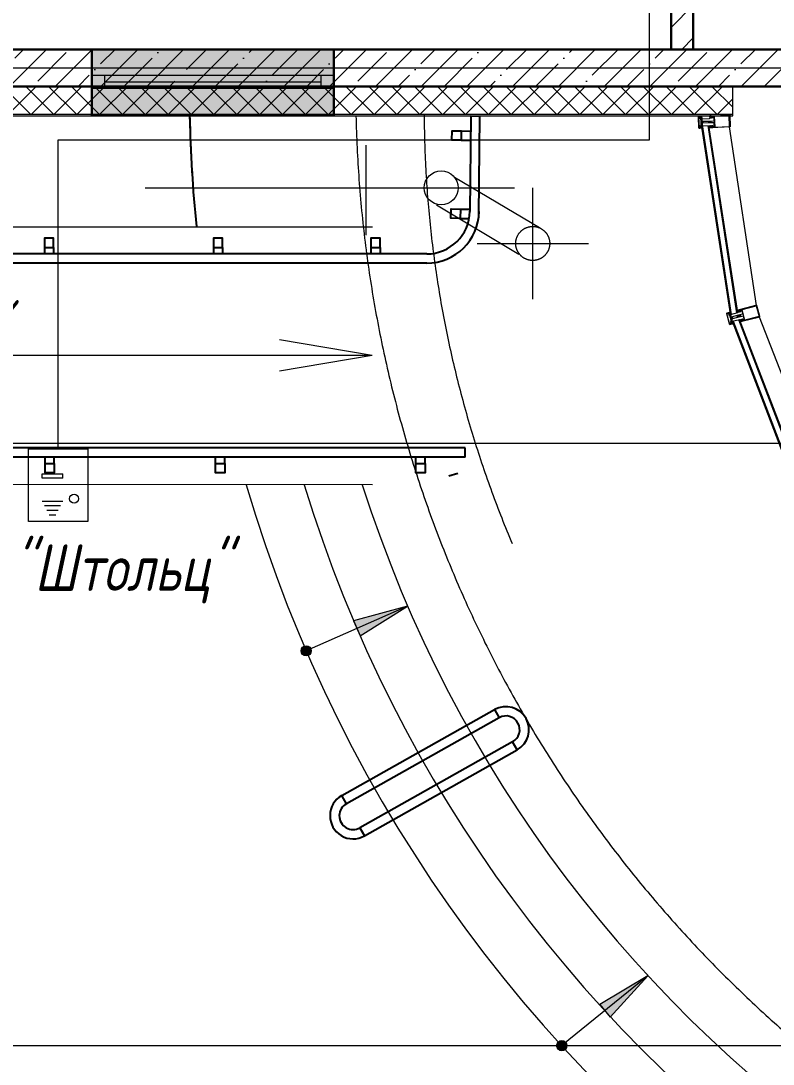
# Model space of a CAD drawing. Extents: x -96705 to 1864084, y -482104 to 235.
# Drawn here: x 545697 to 549767, y -149597 to -143952 of the extents above; entities that cross this region are included whole.
import ezdxf
from ezdxf import colors
from ezdxf.entities.mleader import LeaderData, LeaderLine
from ezdxf.enums import TextEntityAlignment as Align
from ezdxf.math import Vec2, Vec3

# ---------------------------------------------------------------- set-up
doc = ezdxf.new("R2010")
doc.units = 0
doc.header["$LTSCALE"] = 100
doc.linetypes.add('ADSK_Штриховая_ш2 п1', pattern=[3, 2, -1])
doc.linetypes.add('CENTER', pattern=[2, 1.25, -0.25, 0.25, -0.25])
doc.layers.add('Абонентское устройство GC-2001P1', color=7, linetype='Continuous', lineweight=9, true_color=0x800000)
for name, color, linetype, lineweight in [('АР_Лестницы', 250, 'Continuous', 15), ('АР_Лестницы ограждение', 94, 'Continuous', 25), ('АР_Навесной фасад', 5, 'Continuous', 5), ('АР_Окна БЛОК', 250, 'Continuous', 13), ('АР_Оси', 193, 'Continuous', 9), ('АР_Отметки', 250, 'Continuous', 15), ('АР_Перегородки витражные', 152, 'Continuous', 13), ('АР_Перегородки газоблок', 165, 'Continuous', 30), ('АР_Перегородки_кирпич_Штрих', 244, 'Continuous', 5), ('АР_Размеры дверей', 15, 'Continuous', 0), ('АР_Сущ Несущая стена', 202, 'Continuous', 30), ('АР_тонкая линия', 250, 'Continuous', 0), ('АР_Тонкие', 250, 'Continuous', 5), ('АР_Утеплитель', 250, 'Continuous', 9), ('АР_Штриховка монолит', 250, 'Continuous', 9), ('Конструктив - Крыльца', 107, 'Continuous', 15), ('СОУЭ', 3, 'Continuous', 30), ('СС_СЭС_Кабель', 180, 'Continuous', 30), ('текст', 7, 'Continuous', 15)]:
    doc.layers.add(name, color=color, linetype=linetype, lineweight=lineweight)
doc.layers.add('Козырек', color=7, linetype='Continuous')
doc.layers.add('Тонкая', color=7, linetype='Continuous')
doc.layers.get('АР_Размеры дверей').off()
doc.layers.get('Тонкая').off()
doc.styles.add('DEN', font='isocpeui.ttf', dxfattribs={"width": 0.8, "height": 300})
doc.styles.add('ISOCPEUR', font='isocpeui.ttf', dxfattribs={"height": 250})
pattern_1 = [(335.76716334, (-69115.3163, 318510.941), (0.651582564, 1.447617495), []), (65.76716334, (-69115.3163, 318510.941), (-1.447617495, 0.651582564), [])]

# ---------------------------------------------------------------- blocks, each defined once
blk = doc.blocks.new('*U453')
h = blk.add_hatch(color=8)
h.dxf.hatch_style = 1
edge = h.paths.add_edge_path()
edge.add_arc((0, 0), 27.6, 359.64, 719.64)
h = blk.add_hatch(color=8)
h.dxf.hatch_style = 1
h.paths.add_polyline_path([(300.1, -44.3), (300.1, 44.3), (600.1, 0)])
at = {"color": 8}
blk.add_line((600.1, 0), (0, 0), dxfattribs=at)
blk.add_lwpolyline([(300.1, 44.3), (300.1, -44.3), (600.1, 0), (300.1, 44.3)], dxfattribs=at)
blk.add_circle((0, 0), 27.6, dxfattribs=at)
blk = doc.blocks.new('АР_Кружок_1.1')
at = {"color": 8, "linetype": 'ByBlock', "lineweight": -2}
blk.add_circle((0, 0), 75, dxfattribs=at)
blk = doc.blocks.new('*U220')
at = {"color": 8, "linetype": 'ByBlock', "lineweight": -2}
for q in [(-500, 85), (-500, -85)]:
    blk.add_line((0, 0), q, dxfattribs=at)
blk = doc.blocks.new('*U462')
at = {"color": 8, "linetype": 'ByBlock', "lineweight": -2}
blk.add_lwpolyline([(39.967, 0), (0, 0)], dxfattribs=at)
at = {"color": 8, "linetype": 'ByBlock', "lineweight": -2, "xscale": 0.01, "yscale": 0.01, "zscale": 0.01}
for name, p in [('АР_Кружок_1.1', (0, 0)), ('*U220', (39.967, 0))]:
    blk.add_blockref(name, p, dxfattribs=at)
at = {"color": 8, "ltscale": 20, "style": 'ISOCPEUR', "width": 0.65}
blk.add_attdef('Уклон', text='', height=2.5, dxfattribs=at).set_placement((18.233, 0.5), align=Align.CENTER)
blk = doc.blocks.new('*U451')
h = blk.add_hatch(color=8)
h.dxf.hatch_style = 1
edge = h.paths.add_edge_path()
edge.add_arc((0, 0), 27.6, 359.64, 719.64)
h = blk.add_hatch(color=8)
h.dxf.hatch_style = 1
h.paths.add_polyline_path([(300.1, -44.3), (300.1, 44.3), (600.1, 0)])
at = {"color": 8}
blk.add_line((600.1, 0), (0, 0), dxfattribs=at)
blk.add_lwpolyline([(300.1, 44.3), (300.1, -44.3), (600.1, 0), (300.1, 44.3)], dxfattribs=at)
blk.add_circle((0, 0), 27.6, dxfattribs=at)
blk = doc.blocks.new('A$C4053ad79')
at = {"layer": 'АР_Лестницы ограждение', "color": 8, "linetype": 'Continuous', "lineweight": -3, "ltscale": 50}
for points in [[(0, -35), (0, 0)], [(50, -35), (50, 0)]]:
    blk.add_lwpolyline(points, dxfattribs=at)
blk.add_lwpolyline([(0, -35), (50, -35), (50, -85), (0, -85)], close=True, dxfattribs=at)
blk = doc.blocks.new('стойка витр.')
h = blk.add_hatch()
h.set_pattern_fill('ANSI37', color=8, scale=0.5, angle=-69.2328)
h.set_pattern_definition(pattern_1)
edge = h.paths.add_edge_path()
edge.add_line((-22.7, 14.1), (-23, 15))
edge.add_arc((-23.4, 14.9), 0.427, 20.7605, 72.3)
edge.add_arc((-23.2, 15.7), 0.427, 110.764, 252.288, ccw=False)
edge.add_line((-23.3, 16.1), (-22.3, 16.5))
edge.add_arc((-22.2, 16.3), 0.183, 20.749, 110.7854, ccw=False)
edge.add_line((-22.1, 16.4), (-22, 16.3))
edge.add_arc((-21.9, 16.3), 0.183, 200.7666, 335.778)
edge.add_line((-21.7, 16.3), (-21.1, 17.8))
edge.add_arc((-21.7, 18), 0.637, 344.3928, 381.7249)
edge.add_line((-21.1, 18.2), (-22.6, 22.1))
edge.add_arc((-23.2, 21.9), 0.637, 19.8094, 57.1415)
edge.add_line((-22.8, 22.4), (-24.3, 23.1))
edge.add_arc((-24.4, 23), 0.183, 65.7564, 200.7677)
edge.add_line((-24.5, 22.9), (-24.5, 22.8))
edge.add_arc((-24.7, 22.7), 0.183, -69.251, 20.7854, ccw=False)
edge.add_line((-24.6, 22.6), (-25.6, 22.2))
edge.add_arc((-25.8, 22.6), 0.427, 149.2464, 290.7703, ccw=False)
edge.add_arc((-26.5, 23), 0.427, 329.2344, 380.7738)
edge.add_line((-26.1, 23.2), (-26.5, 24.2))
edge.add_arc((-26.7, 24.1), 0.183, 20.749, 110.7854)
edge.add_line((-26.7, 24.3), (-33.5, 21.7))
edge.add_arc((-33.4, 21.4), 0.306, 107.612, 200.6883)
edge.add_line((-33.7, 21.3), (-33.4, 20.7))
edge.add_arc((-33.1, 20.8), 0.304, 200.7453, 225.8124)
edge.add_line((-33.3, 20.5), (-31.8, 18.9))
edge.add_arc((-32, 18.7), 0.305, -108.8628, 45.7814, ccw=False)
edge.add_arc((-28.7, 27.8), 9.95, 231.9543, 250.0412, ccw=False)
edge.add_arc((-35.1, 19.6), 0.4, 42.3093, 119.225)
edge.add_arc((-34.9, 19.6), 0.602, 134.395, 228.6478)
edge.add_arc((-28.5, 27.8), 11, 232.0873, 240.8889)
edge.add_arc((-36.9, 12.9), 6.09, 40.7589, 60.6144, ccw=False)
edge.add_arc((-32.5, 16.6), 0.305, -34.8959, 41.6027, ccw=False)
edge.add_line((-32.3, 16.5), (-32.8, 15.8))
edge.add_arc((-32.5, 15.6), 0.305, 145.1101, 256.4243)
edge.add_line((-32.6, 15.3), (-31.7, 15.1))
edge.add_arc((-31.8, 14.8), 0.305, -34.8899, 76.4243, ccw=False)
edge.add_line((-31.5, 14.6), (-32.1, 13.9))
edge.add_arc((-31.8, 13.7), 0.305, 145.1101, 256.4243)
edge.add_line((-31.9, 13.4), (-31, 13.2))
edge.add_arc((-31.1, 12.9), 0.305, -24.2247, 76.4204, ccw=False)
edge.add_line((-30.8, 12.8), (-31.6, 11.1))
edge.add_arc((-31.3, 11), 0.305, 155.7711, 290.7403)
edge.add_line((-31.2, 10.7), (-22.8, 13.9))
edge.add_arc((-22.9, 14.1), 0.183, 290.749, 380.749)
edge = h.paths.add_edge_path(flags=16)
edge.add_line((-23.1, 21), (-22.2, 18.6))
edge.add_arc((-22.7, 18.4), 0.541, -69.2328, 20.7672, ccw=False)
edge.add_line((-22.5, 17.9), (-23.4, 17.6))
edge.add_arc((-23.6, 18.1), 0.541, 200.7672, 290.7672, ccw=False)
edge.add_line((-24.1, 17.9), (-25, 20.3))
edge.add_arc((-24.5, 20.5), 0.541, 110.7672, 200.7672, ccw=False)
edge.add_line((-24.7, 21), (-23.8, 21.4))
edge.add_arc((-23.6, 20.8), 0.541, 20.7672, 110.7672, ccw=False)
edge = h.paths.add_edge_path(flags=16)
edge.add_line((-26.9, 20.3), (-25.5, 16.7))
edge.add_arc((-26, 16.5), 0.541, -69.2328, 20.7672, ccw=False)
edge.add_line((-25.8, 16), (-28.2, 15.1))
edge.add_arc((-28.4, 15.6), 0.541, 200.7672, 290.7672, ccw=False)
edge.add_line((-28.9, 15.4), (-30.3, 19))
edge.add_arc((-29.8, 19.2), 0.541, 110.7672, 200.7672, ccw=False)
edge.add_line((-30, 19.7), (-27.5, 20.6))
edge.add_arc((-27.4, 20.1), 0.541, 20.7672, 110.7672, ccw=False)
h = blk.add_hatch()
h.set_pattern_fill('ANSI37', color=8, scale=0.5, angle=-69.2328)
h.set_pattern_definition([(335.76716334, (-69115.9168, 318510.7132), (0.651582564, 1.447617495), []), (65.76716334, (-69115.9168, 318510.7132), (-1.447617495, 0.651582564), [])])
edge = h.paths.add_edge_path()
edge.add_arc((-61.4, -46.2), 0.549, 155.7657, 200.7672)
edge.add_line((-61.9, -46), (-61.2, -44.4))
edge.add_arc((-61, -44.5), 0.183, 20.7672, 155.7657)
edge.add_line((-60.9, -44.4), (-60.8, -44.6))
edge.add_arc((-60.6, -44.6), 0.183, 200.7672, 290.7672)
edge.add_line((-60.6, -44.7), (-59.4, -44.3))
edge.add_arc((-59.6, -43.9), 0.427, -69.2328, 72.2936)
edge.add_arc((-59.3, -43.1), 0.427, 200.7672, 252.2936)
edge.add_line((-59.7, -43.2), (-63, -34.5))
edge.add_arc((-62.7, -34.4), 0.305, 110.7672, 200.7672)
edge.add_line((-62.8, -34.1), (-60.6, -33.3))
edge.add_arc((-60.4, -33.6), 0.304, 76.4029, 110.7672)
edge.add_line((-60.4, -33.3), (-60.1, -33.6))
edge.add_arc((-108.2, -55.9), 53, 16.7114, 24.8229)
edge.add_line((-57.4, -40.6), (-57.9, -41.3))
edge.add_arc((-57.7, -41.5), 0.305, 145.1109, 256.4234)
edge.add_line((-57.7, -41.8), (-56.9, -42))
edge.add_arc((-57, -42.3), 0.305, -34.8891, 76.4234)
edge.add_line((-56.7, -42.5), (-57.2, -43.3))
edge.add_arc((-56.9, -43.5), 0.305, 145.1109, 256.4234)
edge.add_line((-57, -43.8), (-56.1, -44))
edge.add_arc((-56.2, -44.3), 0.305, -34.8891, 76.4234)
edge.add_line((-56, -44.4), (-56.5, -45.1))
edge.add_arc((-56.2, -45.3), 0.305, 145.1109, 256.4234)
edge.add_line((-56.3, -45.6), (-55.4, -45.8))
edge.add_arc((-55.5, -46.1), 0.305, -34.8891, 76.4234)
edge.add_line((-55.3, -46.3), (-55.8, -47))
edge.add_arc((-55.5, -47.2), 0.305, 145.1109, 256.4234)
edge.add_line((-55.6, -47.5), (-54.7, -47.8))
edge.add_arc((-54.8, -48.1), 0.305, -34.8891, 76.4234)
edge.add_line((-54.5, -48.3), (-55, -49))
edge.add_arc((-54.8, -49.1), 0.305, 145.1109, 256.4234)
edge.add_line((-54.8, -49.4), (-54, -49.6))
edge.add_arc((-54.1, -49.9), 0.305, -34.8891, 76.4234)
edge.add_line((-53.8, -50.1), (-54.3, -50.8))
edge.add_arc((-54.1, -51), 0.305, 145.1109, 256.4234)
edge.add_line((-54.1, -51.3), (-53.3, -51.5))
edge.add_arc((-53.4, -51.8), 0.305, -43.6751, 76.4279)
edge.add_line((-53.1, -52), (-53.8, -52.6))
edge.add_arc((-53.6, -52.8), 0.305, 136.3286, 262.7471)
edge.add_arc((-54.6, -61.1), 7.99, 59.586, 82.7471)
edge.add_arc((-50.7, -54.4), 0.305, 253.291, 419.586)
edge.add_arc((-52.6, -60.5), 6.03, 73.291, 110.7672)
edge.add_line((-54.7, -54.9), (-54.8, -54.9))
edge.add_arc((-55, -54.5), 0.427, 200.7672, 290.7672)
edge.add_line((-55.4, -54.7), (-56.7, -51.1))
edge.add_arc((-56.3, -51), 0.427, 149.2366, 200.7672)
edge.add_arc((-57, -50.5), 0.427, -30.7634, 40.0143)
edge.add_arc((-57, -50.5), 0.427, 40.0005, 110.7672)
edge.add_line((-57.2, -50.1), (-58.3, -50.6))
edge.add_arc((-58.3, -50.7), 0.183, 110.7672, 200.7672)
edge.add_line((-58.4, -50.8), (-58.4, -51))
edge.add_arc((-58.5, -51.1), 0.183, 245.7686, 380.7672)
edge.add_line((-58.6, -51.3), (-60.2, -50.6))
edge.add_arc((-60, -50.1), 0.549, 200.7672, 245.7686)
edge.add_line((-60.5, -50.3), (-61.9, -46.4))
edge = h.paths.add_edge_path(flags=16)
edge.add_arc((-59.4, -49), 0.541, 200.7672, 290.7672)
edge.add_line((-60.8, -46.8), (-59.9, -49.2))
edge.add_arc((-60.3, -46.6), 0.541, 110.7672, 200.7672)
edge.add_line((-59.3, -45.7), (-60.5, -46.1))
edge.add_arc((-59.1, -46.2), 0.541, 20.7672, 110.7672)
edge.add_line((-57.7, -48.4), (-58.6, -46))
edge.add_arc((-58.2, -48.6), 0.541, -69.2328, 20.7672)
edge.add_line((-59.2, -49.5), (-58, -49.1))
h = blk.add_hatch()
h.set_pattern_fill('ANSI37', color=8, scale=0.5, angle=-69.2328)
h.set_pattern_definition(pattern_1)
edge = h.paths.add_edge_path()
edge.add_line((-7.6, -25.6), (-7.3, -26.5))
edge.add_arc((-7.7, -26.7), 0.427, -30.7656, 20.7738, ccw=False)
edge.add_arc((-6.9, -27.1), 0.427, 149.2464, 290.7703)
edge.add_line((-6.8, -27.5), (-5.8, -27.1))
edge.add_arc((-5.8, -27), 0.183, 290.749, 380.7854)
edge.add_line((-5.7, -26.9), (-5.7, -26.8))
edge.add_arc((-5.5, -26.7), 0.183, 65.7564, 200.7677, ccw=False)
edge.add_line((-5.5, -26.5), (-4, -27.3))
edge.add_arc((-4.3, -27.8), 0.637, 19.8094, 57.1415, ccw=False)
edge.add_line((-3.7, -27.6), (-2.3, -31.5))
edge.add_arc((-2.9, -31.7), 0.637, -15.6072, 21.7249, ccw=False)
edge.add_line((-2.2, -31.9), (-2.8, -33.4))
edge.add_arc((-3, -33.4), 0.183, 200.7666, 335.778, ccw=False)
edge.add_line((-3.2, -33.4), (-3.2, -33.3))
edge.add_arc((-3.4, -33.4), 0.183, 20.749, 110.7854)
edge.add_line((-3.5, -33.2), (-4.5, -33.6))
edge.add_arc((-4.3, -34), 0.427, 110.764, 252.288)
edge.add_arc((-4.6, -34.8), 0.427, 20.7605, 72.3, ccw=False)
edge.add_line((-4.2, -34.6), (-3.8, -35.7))
edge.add_arc((-4, -35.7), 0.183, -69.251, 20.7854, ccw=False)
edge.add_line((-3.9, -35.9), (-10.6, -38.5))
edge.add_arc((-10.8, -38.2), 0.306, 200.846, 293.9223, ccw=False)
edge.add_line((-11, -38.3), (-11.3, -37.6))
edge.add_arc((-11, -37.5), 0.304, 175.722, 200.789, ccw=False)
edge.add_line((-11.3, -37.5), (-11.3, -35.2))
edge.add_arc((-11.6, -35.2), 0.305, 355.7529, 510.3972)
edge.add_arc((-3.1, -39.8), 9.95, 151.4932, 169.58)
edge.add_arc((-13.3, -38), 0.4, 282.3093, 359.225, ccw=False)
edge.add_arc((-13.2, -37.8), 0.602, 172.8865, 267.1393, ccw=False)
edge.add_arc((-2.9, -39.7), 11, 160.6454, 169.447, ccw=False)
edge.add_arc((-19.1, -34.1), 6.09, 340.92, 360.7754)
edge.add_arc((-13.3, -34), 0.305, 359.9316, 436.4302)
edge.add_line((-13.2, -33.7), (-14.1, -33.5))
edge.add_arc((-14, -33.2), 0.305, 145.1101, 256.4243, ccw=False)
edge.add_line((-14.3, -33), (-13.7, -32.3))
edge.add_arc((-14, -32.2), 0.305, 325.1101, 436.4243)
edge.add_line((-13.9, -31.9), (-14.8, -31.7))
edge.add_arc((-14.7, -31.4), 0.305, 145.1101, 256.4243, ccw=False)
edge.add_line((-15, -31.2), (-14.4, -30.5))
edge.add_arc((-14.7, -30.3), 0.305, 325.1139, 425.759)
edge.add_line((-14.6, -30), (-16.3, -29.3))
edge.add_arc((-16.2, -29), 0.305, 110.794, 245.7633, ccw=False)
edge.add_line((-16.3, -28.7), (-7.9, -25.5))
edge.add_arc((-7.8, -25.7), 0.183, 20.7854, 110.7854, ccw=False)
edge = h.paths.add_edge_path(flags=16)
edge.add_line((-3.3, -31.1), (-4.3, -28.7))
edge.add_arc((-4.8, -28.9), 0.541, 20.7672, 110.7672)
edge.add_line((-5, -28.3), (-5.9, -28.7))
edge.add_arc((-5.7, -29.2), 0.541, 110.7672, 200.7672)
edge.add_line((-6.2, -29.4), (-5.3, -31.8))
edge.add_arc((-4.8, -31.6), 0.541, 200.7672, 290.7672)
edge.add_line((-4.6, -32.1), (-3.7, -31.8))
edge.add_arc((-3.9, -31.3), 0.541, 290.7672, 380.7672)
edge = h.paths.add_edge_path(flags=16)
edge.add_line((-6.7, -33), (-8, -29.4))
edge.add_arc((-8.5, -29.6), 0.541, 20.7672, 110.7672)
edge.add_line((-8.7, -29.1), (-11.1, -30))
edge.add_arc((-10.9, -30.5), 0.541, 110.7672, 200.7672)
edge.add_line((-11.4, -30.7), (-10.1, -34.3))
edge.add_arc((-9.6, -34.1), 0.541, 200.7672, 290.7672)
edge.add_line((-9.4, -34.6), (-7, -33.7))
edge.add_arc((-7.2, -33.2), 0.541, 290.7672, 380.7672)
at = {"color": 8, "lineweight": 0, "ltscale": 100, "transparency": 33554687}
for points in [[(65.9, 59.3), (-26.6, 24.2), (-25.9, 22.2), (-25.3, 22), (-24.8, 22.1), (-25.2, 23.2), (-20.5, 24.9), (-19.2, 21.4), (-18.8, 21.3), (-19, 20.8), (-17.7, 17.4), (-22.4, 15.6), (-22.7, 16.5), (-23.2, 16.4), (-23.4, 15.7), (-22.8, 13.9), (-17.2, 16), (-16.2, 17), (-15.5, 19.8), (-15.4, 20.1), (-17, 24.3), (-17.4, 24.6), (-17.5, 25.4), (-13.7, 26.9), (-12.5, 26.3), (-4.3, 4.8), (-4.9, 3.6), (-32.7, -7), (-32.8, -7.4), (-32.4, -8.4), (-31.1, -9.1), (-30.3, -8.8), (-29.8, -9.1), (-28.6, -8.7), (-28.6, -8.2), (-28.2, -8.5), (-27, -8.1), (-26.9, -7.5), (-26.5, -7.9), (-25.3, -7.5), (-25.3, -6.9), (-24.8, -7.2), (-23.6, -6.8), (-23.6, -6.3), (-23.1, -6.6), (-21.9, -6.2), (-21.9, -5.6), (-21.5, -6), (-20.3, -5.6), (-20.2, -5), (-19.8, -5.3), (-18.6, -4.9), (-18.4, -4.3), (-18, -4.7), (-17.4, -4.4), (-15.1, -4.8), (-14.5, -6.4), (-15.8, -7.9), (-15.9, -8.7), (-16.3, -8.3), (-17.4, -8.8), (-17.6, -9.3), (-18, -9), (-19.1, -9.4), (-19.3, -10), (-19.7, -9.6), (-20.8, -10.1), (-20.9, -10.6), (-21.4, -10.3), (-22.5, -10.7), (-22.6, -11.2), (-23, -10.9), (-24.3, -11.3), (-24.3, -11.9), (-24.7, -11.5), (-25.8, -12), (-26, -12.5), (-26.4, -12.2), (-27.6, -12.6), (-27.6, -13.1), (-28.1, -12.8), (-29.3, -13.3), (-29.3, -13.8), (-29.9, -15.1), (-29.5, -16.2), (-29.1, -16.3), (-1.3, -5.8), (-0.1, -6.4), (8.1, -27.9), (7.6, -29.2), (3.8, -30.6), (3.2, -29.8), (3.4, -29.5), (1.7, -25.2), (1.6, -25.1), (-0.9, -23.4), (-2.3, -23.3), (-7.8, -25.4), (-7.2, -27.2), (-6.5, -27.6), (-6, -27.4), (-6.4, -26.4), (-1.7, -24.6), (-0.4, -28.2), (0, -28.3), (-0.2, -28.7), (1.1, -32.2), (-3.6, -33.9), (-3.9, -33), (-4.4, -33.2), (-4.6, -33.8), (-4, -35.7), (88.6, -0.5), (89.2, 0.7), (67.2, 58.7)], [(-68.6, -58.5), (-90.2, -1.6), (-90, -1.3), (-89, -0.9), (-88.6, -1), (-87.7, -3.3), (-87.4, -3.4), (-86.7, -3.2), (-86.4, -2.8), (-87.3, -0.5), (-87.2, -0.2), (-82, 1.7), (-80.5, 1.3), (-79.7, 1.5), (-77.3, 4.2), (-77.8, 4.8), (-90.5, 0), (-91.4, -2), (-69.8, -59.1), (-67.8, -59.9), (-55.1, -55.1), (-55.2, -54.3), (-58.7, -53.8), (-59.5, -54.2), (-60.2, -55.7), (-65.4, -57.6), (-65.7, -57.4), (-66.6, -55.1), (-67, -55), (-67.7, -55.3), (-67.9, -55.6), (-67, -57.9), (-67.2, -58.3), (-68.2, -58.7)], [(63.8, 56.3), (85.1, 0.2), (10.6, -28), (-10.6, 28)]]:
    blk.add_lwpolyline(points, close=True, dxfattribs=at)
for points in [[(-73.6, -6.3), (-74.2, -6), (-74.8, -6.2), (-74.4, -7.2), (-76.6, -8, -0.414362), (-77, -7.8), (-79.3, -1.5, -0.414326), (-78.7, -0.2), (-77.3, 0.4), (-76.9, -0.7), (-76.3, -0.4), (-76.1, 0.3), (-77.3, 3.5, 0.551224), (-77.8, 3.6), (-79.9, 1.3, -0.267349), (-80.9, 1.1), (-82.1, 1.4, 0.249629), (-82.6, 1.3), (-86.2, -1.9, 0.827043), (-85.6, -2.8), (-82.1, -1.5, -0.414326), (-80.8, -2.1), (-78.1, -9.1, 0.414326), (-76.8, -9.7), (-75.7, -9.2, -0.082799), (-71.8, -16.3), (-68.3, -25.6), (-67.9, -25.7), (-68.1, -26.1), (-64.6, -35.3, -0.082799), (-62.8, -43.1), (-63.9, -43.6, 0.414326), (-64.5, -44.9), (-61.9, -51.9, -0.414326), (-62.5, -53.2), (-66, -54.5, 0.827043), (-65.8, -55.6), (-61, -55.6, 0.249629), (-60.6, -55.4), (-59.9, -54.3, -0.267349), (-59, -53.9), (-55.9, -54.2, 0.551224), (-55.6, -53.7), (-56.8, -50.5), (-57.5, -50.1), (-58, -50.4), (-57.6, -51.4), (-59.1, -52, -0.414326), (-60.5, -51.4), (-62.8, -45.1, -0.414362), (-62.7, -44.7), (-60.5, -43.9), (-60.1, -44.8), (-59.6, -44.6), (-59.3, -43.9)], [(-74.1, 3.3, 0.57795), (-74.3, 3.8), (-75.2, 3.8, -0.615334), (-75.4, 4.3, 0.101403), (-73.8, 7.1, 0.887085), (-74.4, 7.4, -0.164997), (-77.4, 4.9), (-77.5, 4.9, 0.414304), (-77.7, 4.3), (-76.4, 0.8, 0.228696), (-76.1, 0.5, -0.319049), (-75.8, 0.1, -0.319002), (-76.1, -0.3), (-77.2, -0.7, -0.4144), (-77.5, -0.6), (-77.6, -0.4, 0.668339), (-77.9, -0.4), (-78.6, -1.9, 0.198883), (-78.6, -2.4), (-77.2, -6.2, 0.198883), (-76.9, -6.5), (-75.3, -7.3, 0.668339), (-75.1, -7), (-75.1, -6.8, -0.4144), (-75, -6.6), (-73.9, -6.1, -0.710202), (-73.4, -6.7, 0.228696), (-73.4, -7.1), (-70.1, -15.8, 0.414362), (-69.7, -16), (-67.4, -15.1, 0.151171), (-67.3, -15), (-67.3, -14.6, 0.035408), (-69.9, -7.6), (-70.8, -7.4, -0.527868), (-71, -6.9), (-70.5, -6.2, 0.527868), (-70.6, -5.7), (-71.5, -5.4, -0.527868), (-71.7, -4.9), (-71.2, -4.2, 0.527868), (-71.4, -3.7), (-72.3, -3.5, -0.527868), (-72.4, -3.1), (-71.9, -2.4, 0.527868), (-72.1, -1.9), (-73, -1.7, -0.527868), (-73.1, -1.2), (-72.7, -0.4, 0.527868), (-72.8, 0.1), (-73.7, 0.3, -0.527868), (-73.9, 0.8), (-73.4, 1.5, 0.527868), (-73.5, 1.9), (-74.4, 2.1, -0.527868), (-74.6, 2.6)], [(-22.7, 14.1), (-23, 15, 0.228752), (-23.3, 15.3, -0.710164), (-23.3, 16.1), (-22.3, 16.5, -0.4144), (-22.1, 16.4), (-22, 16.3, 0.66825), (-21.7, 16.3), (-21.1, 17.8, 0.164348), (-21.1, 18.2), (-22.6, 22.1, 0.164348), (-22.8, 22.4), (-24.3, 23.1, 0.66825), (-24.5, 22.9), (-24.5, 22.8, -0.4144), (-24.6, 22.6), (-25.6, 22.2, -0.710164), (-26.1, 22.8, 0.228752), (-26.1, 23.2), (-26.5, 24.2, 0.4144), (-26.7, 24.3), (-33.5, 21.7, 0.430028), (-33.7, 21.3), (-33.4, 20.7, 0.109814), (-33.3, 20.5), (-31.8, 18.9, -0.800036), (-32.1, 18.4, -0.079083), (-34.8, 19.9, 0.348803), (-35.3, 20, 0.436125), (-35.3, 19.1, 0.038423), (-33.9, 18.2, -0.086853), (-32.3, 16.9, -0.346763), (-32.3, 16.5), (-32.8, 15.8, 0.527877), (-32.6, 15.3), (-31.7, 15.1, -0.527877), (-31.5, 14.6), (-32.1, 13.9, 0.527877), (-31.9, 13.4), (-31, 13.2, -0.469739), (-30.8, 12.8), (-31.6, 11.1, 0.667984), (-31.2, 10.7), (-22.8, 13.9, 0.414214)], [(-32.4, -8.4), (-32.8, -7.4, 0.523933), (-33.2, -7.2), (-64.2, -18.9, 0.414326), (-64.5, -19.6), (-64.1, -20.9, 0.410627), (-63.4, -21.2), (-62.7, -21, 0.492552), (-62.6, -20.7), (-62.8, -20.2, -0.441111), (-62.6, -19.9), (-60.8, -19.3, -0.208057), (-59.9, -19.4, -0.000016), (-56.9, -20.8, -0.439819), (-56.4, -22.2, -0.000016), (-57.7, -25.2, -0.208057), (-58.3, -25.9), (-60.1, -26.6, -0.441111), (-60.4, -26.5), (-60.6, -26, 0.492552), (-60.9, -25.9), (-61.5, -26.1, 0.410627), (-61.8, -26.8), (-61.3, -28.1, 0.414326), (-60.6, -28.4), (-29.6, -16.6, 0.523933), (-29.5, -16.2), (-29.8, -15.2)], [(-53.3, -51.5, -0.57795), (-53.1, -52), (-53.8, -52.6, 0.615334), (-53.6, -53.1, -0.101403), (-50.6, -54.2, -0.887085), (-50.8, -54.7, 0.164997), (-54.7, -54.9), (-54.8, -54.9, -0.414304), (-55.4, -54.7), (-56.7, -51.1, -0.228696), (-56.7, -50.8, 0.319049), (-56.7, -50.3, 0.319002), (-57.2, -50.1), (-58.3, -50.6, 0.4144), (-58.4, -50.8), (-58.4, -51, -0.668339), (-58.6, -51.3), (-60.2, -50.6, -0.198883), (-60.5, -50.3), (-61.9, -46.4, -0.198883), (-61.9, -46), (-61.2, -44.4, -0.668339), (-60.9, -44.4), (-60.8, -44.6, 0.4144), (-60.6, -44.7), (-59.4, -44.3, 0.710202), (-59.4, -43.5, -0.228696), (-59.7, -43.2), (-63, -34.5, -0.414362), (-62.8, -34.1), (-60.6, -33.3, -0.151171), (-60.4, -33.3), (-60.1, -33.6, -0.035408), (-57.4, -40.6), (-57.9, -41.3, 0.527868), (-57.7, -41.8), (-56.9, -42, -0.527868), (-56.7, -42.5), (-57.2, -43.3, 0.527868), (-57, -43.8), (-56.1, -44, -0.527868), (-56, -44.4), (-56.5, -45.1, 0.527868), (-56.3, -45.6), (-55.4, -45.8, -0.527868), (-55.3, -46.3), (-55.8, -47, 0.527868), (-55.6, -47.5), (-54.7, -47.8, -0.527868), (-54.5, -48.3), (-55, -49, 0.527868), (-54.8, -49.4), (-54, -49.6, -0.527868), (-53.8, -50.1), (-54.3, -50.8, 0.527868), (-54.1, -51.3)], [(-7.6, -25.6), (-7.3, -26.5, -0.228752), (-7.3, -26.9, 0.710164), (-6.8, -27.5), (-5.8, -27.1, 0.4144), (-5.7, -26.9), (-5.7, -26.8, -0.66825), (-5.5, -26.5), (-4, -27.3, -0.164348), (-3.7, -27.6), (-2.3, -31.5, -0.164348), (-2.2, -31.9), (-2.8, -33.4, -0.66825), (-3.2, -33.4), (-3.2, -33.3, 0.4144), (-3.5, -33.2), (-4.5, -33.6, 0.710164), (-4.5, -34.4, -0.228752), (-4.2, -34.6), (-3.8, -35.7, -0.4144), (-3.9, -35.9), (-10.6, -38.5, -0.430028), (-11, -38.3), (-11.3, -37.6, -0.109814), (-11.3, -37.5), (-11.3, -35.2, 0.800036), (-11.8, -35.1, 0.079083), (-12.9, -38, -0.348803), (-13.2, -38.4, -0.436125), (-13.8, -37.7, -0.038423), (-13.3, -36.1, 0.086853), (-13, -34, 0.346763), (-13.2, -33.7), (-14.1, -33.5, -0.527877), (-14.3, -33), (-13.7, -32.3, 0.527877), (-13.9, -31.9), (-14.8, -31.7, -0.527877), (-15, -31.2), (-14.4, -30.5, 0.469739), (-14.6, -30), (-16.3, -29.3, -0.667984), (-16.3, -28.7), (-7.9, -25.5, -0.414214)]]:
    blk.add_lwpolyline(points, format="xyb", close=True, dxfattribs=at)
for points in [[(-72, 0.1), (-72.9, -0.3)], [(-69.8, -5.6), (-69.2, -5.9), (-30.9, 8.6), (-30.6, 9.2), (-31.2, 10.7)], [(-26.7, 24.3), (-26.7, 24.3)], [(-22.8, 13.9), (-22.8, 13.9)], [(-56.1, -42), (-55.8, -41.4), (-17.5, -26.8), (-16.8, -27.1), (-16.3, -28.6)]]:
    blk.add_lwpolyline(points, dxfattribs=at)
at = {"color": 8}
blk.add_lwpolyline([(-72.9, -0.3), (-54.8, -48), (-53.9, -47.7), (-72, 0.1)], close=True, dxfattribs=at)
for points in [[(-26.9, 20.3), (-25.5, 16.7, -0.414214), (-25.8, 16), (-28.2, 15.1, -0.414214), (-28.9, 15.4), (-30.3, 19, -0.414214), (-30, 19.7), (-27.5, 20.6, -0.414214)], [(-23.1, 21), (-22.2, 18.6, -0.414214), (-22.5, 17.9), (-23.4, 17.6, -0.414214), (-24.1, 17.9), (-25, 20.3, -0.414214), (-24.7, 21), (-23.8, 21.4, -0.414214)], [(-75.3, -1.9), (-74.4, -4.3, -0.414214), (-74.7, -5), (-75.9, -5.4, -0.414214), (-76.6, -5.1), (-77.5, -2.7, -0.414214), (-77.2, -2), (-76, -1.6, -0.414214)], [(-57.7, -48.4), (-58.6, -46, 0.414214), (-59.3, -45.7), (-60.5, -46.1, 0.414214), (-60.8, -46.8), (-59.9, -49.2, 0.414214), (-59.2, -49.5), (-58, -49.1, 0.414214)], [(-6.7, -33), (-8, -29.4, 0.414214), (-8.7, -29.1), (-11.1, -30, 0.414214), (-11.4, -30.7), (-10.1, -34.3, 0.414214), (-9.4, -34.6), (-7, -33.7, 0.414214)], [(-3.3, -31.1), (-4.3, -28.7, 0.414214), (-5, -28.3), (-5.9, -28.7, 0.414214), (-6.2, -29.4), (-5.3, -31.8, 0.414214), (-4.6, -32.1), (-3.7, -31.8, 0.414214)]]:
    blk.add_lwpolyline(points, format="xyb", close=True, dxfattribs=at)
at = {"color": 8, "lineweight": 0, "ltscale": 100, "transparency": 33554687}
blk.add_arc((-33.4, 21.4), 0.305, 110.7562, 200.7779, dxfattribs=at)
blk = doc.blocks.new('A$C65590e4a')
at = {"layer": 'АР_Перегородки витражные', "color": 8}
for p, q in [((-4922.6, -207.7), (-4765.8, -1230)), ((-4917.5, -208.1), (-4760.2, -1233.4)), ((-4729.2, -1225.4), (-4885.5, -211.6)), ((-4724.4, -1224.1), (-4880.4, -211.3)), ((-4770.4, -218.7), (-4624.4, -1185.6)), ((-4755.6, -1269.5), (-4382.4, -2246.3)), ((-4750.1, -1269.9), (-4381.2, -2235.3)), ((-4352.7, -2220.8), (-4719.7, -1262.1)), ((-4348.3, -2218.5), (-4714.8, -1260.8)), ((-4608.8, -1245.9), (-4254.6, -2157.3))]:
    blk.add_line(p, q, dxfattribs=at)
at = {"layer": 'АР_Перегородки витражные', "color": 8, "ltscale": 100}
blk.add_line((-4765.6, -1225.4), (-4785.7, -1229.8), dxfattribs=at)
at = {"layer": 'АР_Перегородки витражные', "color": 8, "xscale": -1, "rotation": 203.1951397378747}
blk.add_blockref('стойка витр.', (-4850.2, -191), dxfattribs=at)
at = {"layer": 'АР_Перегородки витражные', "color": 8, "rotation": 353.7205603567987}
blk.add_blockref('стойка витр.', (-4694, -1235.9), dxfattribs=at)
blk = doc.blocks.new('_DotSmall')
at = {"color": 0, "linetype": 'ByBlock', "const_width": 0.5}
blk.add_lwpolyline([(-0.0625, 0, 1), (0.0625, 0, 1)], format="xyb", close=True, dxfattribs=at)
blk = doc.blocks.new('A$C830f1e91')
at = {"layer": 'АР_Лестницы ограждение', "color": 8, "linetype": 'Continuous', "lineweight": -3, "ltscale": 50}
for p, q in [((-6169.3, -161.6), (-6173.6, -676)), ((-6124.7, -695.7), (-6119.3, -162.3))]:
    blk.add_line(p, q, dxfattribs=at)
for points in [[(-6169.2, -160), (-6119.2, -160.7)], [(-6220.3, -240.7), (-6170.3, -241.4)], [(-6221, -290.7), (-6171, -291.4)], [(-6225.5, -663.9), (-6175.5, -664.6)], [(-6226.2, -713.9), (-6176.2, -714.6)]]:
    blk.add_lwpolyline(points, dxfattribs=at)
for points in [[(-6221, -290.7), (-6271, -290), (-6270.3, -240), (-6220.3, -240.7)], [(-6226.2, -713.9), (-6276.2, -713.2), (-6275.5, -663.2), (-6225.5, -663.9)]]:
    blk.add_lwpolyline(points, close=True, dxfattribs=at)
for radius in [234.2, 284]:
    blk.add_arc((-6407.7, -672), radius, 270, 359.0406, dxfattribs=at)
at = {"layer": 'АР_Оси', "color": 8, "linetype": 'CENTER', "lineweight": 0, "ltscale": 100}
blk.add_line((-7930.2, -549), (-5933.2, -549), dxfattribs=at)
for points in [[(-5797.3, -765.3), (-6256.3, -492.6)], [(-5833.9, -1151), (-5833.9, -548.5)], [(-6354.3, -641), (-6354.3, -641), (-5909.6, -907.6)], [(-6135.1, -849.8), (-5532.6, -849.8)]]:
    blk.add_lwpolyline(points, dxfattribs=at)
blk.add_circle((-5833.9, -849.8), 92, dxfattribs=at)
blk.add_circle((-5833.9, -849.8), 92, dxfattribs=at)
at = {"layer": 'Козырек', "color": 8, "lineweight": 0}
blk.add_circle((-6329.1, -549), 92, dxfattribs=at)
blk = doc.blocks.new('*U409')
h = blk.add_hatch(color=8)
h.dxf.hatch_style = 1
h.paths.add_polyline_path([(-1310, -140), (0, -140), (0, 220), (-1310, 220)])
at = {"color": 8, "lineweight": 30}
for p, q in [((-1310, -140), (-1310, 220)), ((0, -140), (0, 220))]:
    blk.add_line(p, q, dxfattribs=at)
at = {"color": 8}
for p, q in [((0, 220), (-1310, 220)), ((-1310, 70), (0, 70)), ((-1240, 0), (-1240, 70)), ((-70, 0), (-70, 70)), ((-1310, 0), (0, 0)), ((-1240, 35), (-70, 35)), ((-1310, -140), (0, -140)), ((-1310, -140), (-1310, -140)), ((-1310, -140), (-1310, -140)), ((0, -140), (0, -140)), ((0, -140), (0, -140))]:
    blk.add_line(p, q, dxfattribs=at)
blk = doc.blocks.new('A$C946e2b93')
at = {"layer": 'Абонентское устройство GC-2001P1', "color": 6, "lineweight": 15, "true_color": 0xff00ff}
for p, q in [((0, 393.7), (319.9, 393.7)), ((0, 0), (0, 393.7)), ((319.9, 393.7), (319.9, 0)), ((73.8, 258.4), (184.6, 258.4)), ((73.8, 233.8), (73.8, 258.4)), ((184.6, 233.8), (73.8, 233.8)), ((184.6, 233.8), (184.6, 258.4)), ((73.8, 110.7), (184.6, 110.7)), ((86.1, 86.1), (172.3, 86.1)), ((98.4, 61.5), (160, 61.5)), ((319.9, 0), (0, 0)), ((110.7, 36.9), (147.6, 36.9))]:
    blk.add_line(p, q, dxfattribs=at)
blk.add_circle((246.1, 123), 24.6, dxfattribs=at)

msp = doc.modelspace()

# ---------------------------------------------------------------- hatches: boundary and pattern name
at = {"layer": 'АР_Перегородки_кирпич_Штрих', "ltscale": 100}
h = msp.add_hatch(dxfattribs=at)
h.set_pattern_fill('ANSI32', color=8, scale=500)
h.set_pattern_definition([(45, (-413253.94, -70633.88), (-132.58252, 132.58252), []), (45, (-413165.55, -70633.88), (-132.58252, 132.58252), [])])
h.paths.add_polyline_path([(549215.5, -142615.2), (549215.5, -144106.7), (549335.5, -144106.7), (549335.5, -142615.2)])
at = {"layer": 'АР_Утеплитель', "ltscale": 100}
h = msp.add_hatch(dxfattribs=at)
h.set_pattern_fill('ANSI37', color=8, scale=700)
h.set_pattern_definition([(45, (-425141.135, -106593.18), (-61.871843, 61.871843), []), (135, (-425141.135, -106593.18), (-61.871843, -61.871843), [])])
h.paths.add_polyline_path([(536046.9, -149496.7), (536046.9, -149646.7), (541225.5, -149646.7), (541225.5, -144456.7), (549549, -144456.7), (549549, -144306.7), (541075.5, -144306.7), (541075.5, -149496.7)])
h.paths.add_polyline_path([(535798.9, -149646.7), (535798.9, -149496.7), (532955.5, -149496.7), (532955.5, -155846.7), (519855.5, -155846.7), (519855.5, -146136.7), (526205.5, -146136.7), (526205.5, -128906.7), (519205.3, -128906.7), (519205.3, -127186.7), (519055.3, -127186.7), (519055.3, -129056.7), (526055.5, -129056.7), (526055.5, -145986.7), (519705.5, -145986.7), (519705.5, -155996.7), (533105.5, -155996.7), (533105.5, -149646.7)])
at = {"layer": 'АР_Штриховка монолит', "ltscale": 100}
h = msp.add_hatch(dxfattribs=at)
h.set_pattern_fill('ANSI35', color=8, scale=700)
h.set_pattern_definition([(45, (-431632.31, -45746.82), (-123.743687, 123.743687), []), (45, (-431508.57, -45746.82), (-123.743687, 123.743687), [218.75, -43.75, 0, -43.75])])
h.paths.add_polyline_path([(541075.5, -144306.7), (552090.5, -144306.7), (552090.5, -144106.7), (541075.5, -144106.7), (541075.5, -139956.7), (541575.5, -139956.7), (541575.5, -139756.7), (541075.5, -139756.7), (541075.5, -138969.2), (540875.5, -138969.2), (540875.5, -149296.7), (540875.5, -149496.7), (541075.5, -149496.7)])

# ---------------------------------------------------------------- linework, layer by layer
at = {"color": 8, "ltscale": 100}
for end in [183.56041, 185.73076]:
    msp.add_arc((554228.2, -144303), 7619.6, 181.2315, end, dxfattribs=at)
at = {"layer": 'АР_Лестницы', "color": 8, "ltscale": 100}
for p, q in [((547600.1, -145067.4), (543400.5, -145067.4)), ((547600.1, -146462.4), (543628.2, -146457.4))]:
    msp.add_line(p, q, dxfattribs=at)
for centre, radius, start, end in [((554297.2, -144308.5), 7688.1, 196.26309, 355.13933), ((554297.3, -144308.4), 7088.2, 197.69066, 351.2215), ((554297.3, -144308.3), 7388.3, 196.9475, 351.21986)]:
    msp.add_arc(centre, radius, start, end, dxfattribs=at)
at = {"layer": 'АР_Лестницы ограждение', "color": 8, "linetype": 'Continuous', "lineweight": -3, "ltscale": 50}
for p, q in [((547893, -145212.9), (543385.5, -145212.6)), ((547892.8, -145262.8), (543385.5, -145262.5)), ((548101, -146262.8), (543699.5, -146262.6)), ((548100.8, -146312.8), (548101, -146262.8)), ((548100.8, -146312.8), (543699.5, -146312.6)), ((548013.5, -146413.7), (548061.2, -146398.7))]:
    msp.add_line(p, q, dxfattribs=at)
for points in [[(546739, -145177.9), (546789, -145177.9), (546789, -145127.9), (546739, -145127.9)], [(548260.2, -147678.7), (548284.7, -147722.3), (547458.3, -148187.5), (547433.9, -148143.8)], [(548382.3, -147896.8), (548357.9, -147853.2), (547531.6, -148318.4), (547556, -148362)]]:
    msp.add_lwpolyline(points, close=True, dxfattribs=at)
for centre, radius, start, end in [((548321.3, -147787.7), 125, 299.2336, 119.2336), ((548321.3, -147787.7), 75, 299.2336, 119.2336), ((547494.9, -148252.9), 125, 119.2336, 299.2336), ((547494.9, -148252.9), 75, 119.2336, 299.2336)]:
    msp.add_arc(centre, radius, start, end, dxfattribs=at)
at = {"layer": 'АР_Навесной фасад', "color": 8, "ltscale": 100}
for p, q in [((541225.5, -144456.7), (549549, -144456.7)), ((541235.5, -144466.7), (549549, -144466.7))]:
    msp.add_line(p, q, dxfattribs=at)
at = {"layer": 'АР_Оси', "color": 8, "linetype": 'CENTER', "ltscale": 1000}
for p, q in [((507391.7, -144206.7), (590988.9, -144206.7)), ((507391.7, -146236.7), (590988.9, -146236.7)), ((507391.7, -149496.7), (590988.9, -149496.7))]:
    msp.add_line(p, q, dxfattribs=at)
at = {"layer": 'АР_Оси', "color": 8, "linetype": 'CENTER', "lineweight": 0, "ltscale": 100}
msp.add_lwpolyline([(547565, -145110.8), (547565, -144624.7)], dxfattribs=at)
at = {"layer": 'АР_Перегородки газоблок', "color": 8, "ltscale": 100}
for points in [[(549215.5, -144106.7), (549215.5, -142615.2)], [(549335.5, -142615.2), (549335.5, -144106.7)]]:
    msp.add_lwpolyline(points, dxfattribs=at)
at = {"layer": 'АР_Сущ Несущая стена', "color": 8, "ltscale": 100}
for p, q in [((541075.5, -144106.7), (552092.9, -144106.7)), ((541075.5, -144306.7), (552092.9, -144306.7))]:
    msp.add_line(p, q, dxfattribs=at)
at = {"layer": 'АР_тонкая линия', "color": 8, "linetype": 'ADSK_Штриховая_ш2 п1', "ltscale": 100}
for centre, radius, start, end in [((554296.8, -144310.5), 6788.6, 181.31864, 358.68136), ((553888.9, -144435.3), 6009.7, 180.20436, 202.96479)]:
    msp.add_arc(centre, radius, start, end, dxfattribs=at)
at = {"layer": 'АР_Тонкие', "color": 8, "ltscale": 100}
msp.add_line((549549, -144466.7), (549549, -144306.7), dxfattribs=at)
at = {"layer": 'СС_СЭС_Кабель', "lineweight": 13, "ltscale": 500}
msp.add_lwpolyline([(545899.1, -146267), (545899.1, -144596), (549098.4, -144596), (549098.4, -140635.4), (547350.8, -140635.4)], dxfattribs=at)

# ---------------------------------------------------------------- block references
at = {"layer": 'АР_Лестницы', "color": 8, "ltscale": 100}
for name, p, rotation in [('*U451', (547240.7, -147360.2), 23.7710285258994), ('*U453', (548623.6, -149496.7), 39.00267753284179)]:
    msp.add_blockref(name, p, dxfattribs=dict(at, rotation=rotation))
at = {"layer": 'АР_Окна БЛОК', "color": 8, "xscale": -1, "rotation": 180}
msp.add_blockref('*U409', (547390.5, -144246.7), dxfattribs=at)
at = {"layer": 'АР_Размеры дверей', "color": 8, "ltscale": 100}
msp.add_blockref('A$C830f1e91', (554300.5, -144306.7), dxfattribs=at)
at = {"layer": 'Конструктив - Крыльца', "color": 8, "linetype": 'Continuous', "lineweight": 5, "xscale": 100, "yscale": 100, "zscale": 100}
msp.add_blockref('*U462', (543600.5, -145762.6), dxfattribs=at).add_auto_attribs({'Уклон': 'i=5%'})
at = {"layer": 'СОУЭ', "color": 30, "lineweight": 30, "true_color": 0xf26722}
msp.add_blockref('A$C946e2b93', (545739.2, -146660.7), dxfattribs=at)
at = {"layer": 'Тонкая', "color": 8, "ltscale": 100}
for name, p in [('A$C65590e4a', (554300.5, -144306.7)), ('A$C4053ad79', (545828, -146312.6)), ('A$C4053ad79', (546750.1, -146312.6)), ('A$C4053ad79', (547834.5, -146312.6))]:
    msp.add_blockref(name, p, dxfattribs=at)
at = {"layer": 'Тонкая', "color": 8, "ltscale": 100, "xscale": -1, "rotation": 180}
for p in [(545824.5, -145212.5), (546739, -145212.9), (547591.2, -145213)]:
    msp.add_blockref('A$C4053ad79', p, dxfattribs=at)

# ---------------------------------------------------------------- texts
at = {"layer": 'текст', "color": 7, "insert": (544291, -146786.2), "char_height": 250, "width": 3125.083, "attachment_point": 1, "style": 'DEN'}
msp.add_mtext('на стойке "Штольц"', dxfattribs=at)

# ---------------------------------------------------------------- leaders
at = {"layer": 'АР_Отметки', "color": 8}
ml = msp.add_multileader_mtext('Standard', dxfattribs=at)
ml.set_content('{\\W0.8;-2,950}', color=8, style='ISOCPEUR')
ml.set_leader_properties(color=8, linetype='Continuous', lineweight=-1)
ml.set_arrow_properties(name='DOTSMALL')
ml.build(insert=Vec2(0, 0))
ml.multileader.update_dxf_attribs({"has_text_frame": 1, "text_left_attachment_type": 4, "text_right_attachment_type": 4, "dogleg_length": 100, "arrow_head_size": 180})
ctx = ml.context
ctx.base_point, ctx.char_height, ctx.arrow_head_size, ctx.landing_gap_size, ctx.plane_origin = Vec3(582768.9, -145669), 250, 180, 50, Vec3(582687.5, -146947.1)
ctx.left_attachment, ctx.right_attachment = 4, 4
notes = []
notes.append((ctx, [(0, (0, 0, 0), (0, 0), (1, 0), 1, [])]))
ctx.mtext.insert, ctx.mtext.width, ctx.mtext.defined_height, ctx.mtext.line_spacing_style, ctx.mtext.flow_direction = Vec3(582818.9, -145335.7), 769.989, 343.9, 2, 5
ml = msp.add_multileader_mtext('Standard', dxfattribs=at)
ml.set_content('-2,850', color=8, style='ISOCPEUR')
ml.set_leader_properties(color=8, linetype='Continuous', lineweight=-1)
ml.set_arrow_properties(name='DOTSMALL')
ml.build(insert=Vec2(0, 0))
ml.multileader.update_dxf_attribs({"has_text_frame": 1, "text_left_attachment_type": 4, "text_right_attachment_type": 4, "dogleg_length": 100, "arrow_head_size": 180})
ctx = ml.context
ctx.base_point, ctx.char_height, ctx.arrow_head_size, ctx.landing_gap_size, ctx.plane_origin = Vec3(574415.3, -153022.2, 0.4), 250, 180, 50, Vec3(575356.9, -154375.8, 0.4)
ctx.left_attachment, ctx.right_attachment = 4, 4
notes.append((ctx, [(0, (0, 0, 0), (0, 0), (1, 0), 1, [])]))
ctx.mtext.insert, ctx.mtext.width, ctx.mtext.defined_height, ctx.mtext.line_spacing_style, ctx.mtext.flow_direction = Vec3(574465.3, -152688.8, 0.4), 599.198, 407.5, 2, 5
ml = msp.add_multileader_mtext('Standard', dxfattribs=at)
ml.set_content('-2,850', color=8, style='ISOCPEUR')
ml.set_leader_properties(color=8, linetype='Continuous', lineweight=-1)
ml.set_arrow_properties(name='DOTSMALL')
ml.build(insert=Vec2(0, 0))
ml.multileader.update_dxf_attribs({"has_text_frame": 1, "text_left_attachment_type": 4, "text_right_attachment_type": 4, "dogleg_length": 100, "arrow_head_size": 180})
ctx = ml.context
ctx.base_point, ctx.char_height, ctx.arrow_head_size, ctx.landing_gap_size, ctx.plane_origin = Vec3(588662.6, -148577, 0.4), 250, 180, 50, Vec3(589604.2, -149930.6, 0.4)
ctx.left_attachment, ctx.right_attachment = 4, 4
notes.append((ctx, [(0, (0, 0, 0), (0, 0), (1, 0), 1, [])]))
ctx.mtext.insert, ctx.mtext.width, ctx.mtext.defined_height, ctx.mtext.line_spacing_style, ctx.mtext.flow_direction = Vec3(588712.6, -148243.7, 0.4), 599.198, 407.5, 2, 5
ml = msp.add_multileader_mtext('Standard', dxfattribs=at)
ml.set_content('%%P0,000', color=8, style='ISOCPEUR')
ml.set_leader_properties(color=8, linetype='Continuous', lineweight=-1)
ml.set_arrow_properties(name='DOTSMALL')
ml.build(insert=Vec2(0, 0))
ml.multileader.update_dxf_attribs({"has_text_frame": 1, "text_left_attachment_type": 4, "text_right_attachment_type": 4, "dogleg_length": 100, "arrow_head_size": 180})
ctx = ml.context
ctx.base_point, ctx.char_height, ctx.arrow_head_size, ctx.landing_gap_size, ctx.plane_origin = Vec3(554930.6, -147916.1), 250, 180, 50, Vec3(551859.5, -149505.6)
ctx.left_attachment, ctx.right_attachment = 4, 4
notes.append((ctx, [(0, (0, 0, 0), (0, 0), (1, 0), 1, [])]))
ctx.mtext.insert, ctx.mtext.width, ctx.mtext.line_spacing_style, ctx.mtext.flow_direction = Vec3(554980.6, -147582.7), 852.697, 2, 5
ml = msp.add_multileader_mtext('Standard', dxfattribs=at)
ml.set_content('+12,650', color=8, style='ISOCPEUR')
ml.set_leader_properties(color=8, linetype='Continuous', lineweight=-1)
ml.set_arrow_properties(name='DOTSMALL')
ml.build(insert=Vec2(0, 0))
ml.multileader.update_dxf_attribs({"has_text_frame": 1, "text_left_attachment_type": 4, "text_right_attachment_type": 4, "dogleg_length": 100, "arrow_head_size": 180})
ctx = ml.context
ctx.base_point, ctx.char_height, ctx.arrow_head_size, ctx.landing_gap_size, ctx.plane_origin = Vec3(935468.6, -155312.2), 250, 180, 50, Vec3(960704.5, -166935.3)
ctx.left_attachment, ctx.right_attachment = 4, 4
notes.append((ctx, [(0, (0, 0, 0), (0, 0), (1, 0), 1, [])]))
ctx.mtext.insert, ctx.mtext.width, ctx.mtext.line_spacing_style, ctx.mtext.flow_direction = Vec3(935518.6, -154978.8), 852.697, 2, 5
ml = msp.add_multileader_mtext('Standard', dxfattribs=at)
ml.set_content('+12,200', color=8, style='ISOCPEUR')
ml.set_leader_properties(color=8, linetype='Continuous', lineweight=-1)
ml.set_arrow_properties(name='DOTSMALL')
ml.build(insert=Vec2(0, 0))
ml.multileader.update_dxf_attribs({"has_text_frame": 1, "text_left_attachment_type": 4, "text_right_attachment_type": 4, "dogleg_length": 100, "arrow_head_size": 180})
ctx = ml.context
ctx.base_point, ctx.char_height, ctx.arrow_head_size, ctx.landing_gap_size, ctx.plane_origin = Vec3(935468.6, -154727.8), 250, 180, 50, Vec3(960704.5, -166351)
ctx.left_attachment, ctx.right_attachment = 4, 4
notes.append((ctx, [(0, (0, 0, 0), (0, 0), (1, 0), 1, [])]))
ctx.mtext.insert, ctx.mtext.width, ctx.mtext.line_spacing_style, ctx.mtext.flow_direction = Vec3(935518.6, -154394.5), 852.697, 2, 5
ml = msp.add_multileader_mtext('Standard', dxfattribs=at)
ml.set_content('+11,900', color=8, style='ISOCPEUR')
ml.set_leader_properties(color=8, linetype='Continuous', lineweight=-1)
ml.set_arrow_properties(name='DOTSMALL')
ml.build(insert=Vec2(0, 0))
ml.multileader.update_dxf_attribs({"has_text_frame": 1, "text_left_attachment_type": 4, "text_right_attachment_type": 4, "dogleg_length": 100, "arrow_head_size": 180})
ctx = ml.context
ctx.base_point, ctx.char_height, ctx.arrow_head_size, ctx.landing_gap_size, ctx.plane_origin = Vec3(986391, -153939.8), 250, 180, 50, Vec3(1011626.9, -166087.3)
ctx.left_attachment, ctx.right_attachment = 4, 4
notes.append((ctx, [(0, (0, 0, 0), (0, 0), (1, 0), 1, [])]))
ctx.mtext.insert, ctx.mtext.rotation, ctx.mtext.width, ctx.mtext.line_spacing_style, ctx.mtext.flow_direction = Vec3(986441, -153606.5), 6.283185, 852.697, 2, 5
ml = msp.add_multileader_mtext('Standard', dxfattribs=at)
ml.set_content('+8,000', color=8, style='ISOCPEUR')
ml.set_leader_properties(color=8, linetype='Continuous', lineweight=-1)
ml.set_arrow_properties(name='DOTSMALL')
ml.build(insert=Vec2(0, 0))
ml.multileader.update_dxf_attribs({"has_text_frame": 1, "text_left_attachment_type": 4, "text_right_attachment_type": 4, "dogleg_length": 100, "arrow_head_size": 180})
ctx = ml.context
ctx.base_point, ctx.char_height, ctx.arrow_head_size, ctx.landing_gap_size, ctx.plane_origin = Vec3(849204.1, -152352.3), 250, 180, 50, Vec3(874090, -164676.9)
ctx.left_attachment, ctx.right_attachment = 4, 4
notes.append((ctx, [(0, (0, 0, 0), (0, 0), (1, 0), 1, [])]))
ctx.mtext.insert, ctx.mtext.rotation, ctx.mtext.width, ctx.mtext.line_spacing_style, ctx.mtext.flow_direction = Vec3(849254.1, -152019), 6.283185, 852.697, 2, 5
for ctx, leaders in notes:
    for number, flags, end, landing, length, lines in leaders:
        leader = LeaderData()
        leader.index, (leader.has_last_leader_line, leader.has_dogleg_vector, leader.attachment_direction) = number, flags
        leader.last_leader_point, leader.dogleg_vector, leader.dogleg_length = Vec3(end), Vec3(landing), length
        for number, points, colour, breaks in lines:
            line = LeaderLine()
            line.index, line.vertices, line.color, line.breaks = number, Vec3.list(points), colors.encode_raw_color(colour), breaks
            leader.lines.append(line)
        ctx.leaders.append(leader)

doc.saveas('drawing.dxf')
